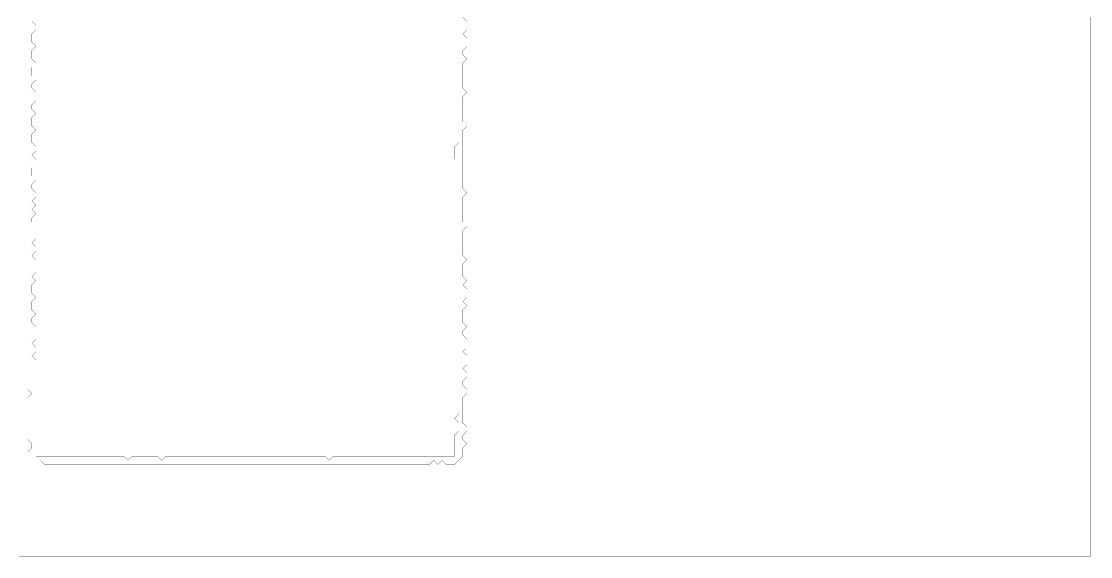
# Model space of a CAD drawing. Header units: metres. Extents: x 0 to 4998, y -4998 to 0.
# Drawn here: x 2499 to 4998, y -4998 to -3746 of the extents above; entities that cross this region are included whole.
import ezdxf

# ---------------------------------------------------------------- set-up
doc = ezdxf.new("R2010")
doc.units = ezdxf.units.M
doc.layers.add('conductor', color=1, linetype='Continuous')
doc.layers.add('substrate', color=5, linetype='Continuous')

msp = doc.modelspace()

# ---------------------------------------------------------------- linework, layer by layer
at = {"layer": 'conductor', "const_width": 0.5}
msp.add_lwpolyline([(2533.34375, -3736.4375), (2523.5625, -3746.21875), (2533.34375, -3756), (2533.34375, -3765.78125), (2523.5625, -3775.5625), (2523.5625, -3785.34375), (2523.5625, -3795.125), (2533.34375, -3804.90625), (2523.5625, -3814.6875), (2523.5625, -3824.46875), (2523.5625, -3834.25), (2533.34375, -3844.03125), (2523.5625, -3853.8125), (2523.5625, -3863.59375), (2523.5625, -3873.375), (2533.34375, -3883.15625), (2523.5625, -3892.9375), (2523.5625, -3902.71875), (2533.34375, -3912.5), (2533.34375, -3922.28125), (2533.34375, -3932.0625), (2523.5625, -3941.84375), (2523.5625, -3951.625), (2533.34375, -3961.40625), (2523.5625, -3971.1875), (2523.5625, -3980.96875), (2523.5625, -3990.75), (2533.34375, -4000.53125), (2523.5625, -4010.3125), (2523.5625, -4020.09375), (2523.5625, -4029.875), (2533.34375, -4039.65625), (2533.34375, -4049.4375), (2523.5625, -4059.21875), (2533.34375, -4069), (2533.34375, -4078.78125), (2523.5625, -4088.5625), (2523.5625, -4098.34375), (2523.5625, -4108.125), (2533.34375, -4117.90625), (2523.5625, -4127.6875), (2523.5625, -4137.46875), (2533.34375, -4147.25), (2533.34375, -4157.03125), (2523.5625, -4166.8125), (2533.34375, -4176.59375), (2523.5625, -4186.375), (2533.34375, -4196.15625), (2523.5625, -4205.9375), (2523.5625, -4215.71875), (2533.34375, -4225.5), (2533.34375, -4235.28125), (2533.34375, -4245.0625), (2533.34375, -4254.84375), (2523.5625, -4264.625), (2533.34375, -4274.40625), (2533.34375, -4284.1875), (2523.5625, -4293.96875), (2533.34375, -4303.75), (2533.34375, -4313.53125), (2533.34375, -4323.3125), (2533.34375, -4333.09375), (2523.5625, -4342.875), (2533.34375, -4352.65625), (2523.5625, -4362.4375), (2523.5625, -4372.21875), (2523.5625, -4382), (2533.34375, -4391.78125), (2523.5625, -4401.5625), (2523.5625, -4411.34375), (2523.5625, -4421.125), (2533.34375, -4430.90625), (2523.5625, -4440.6875), (2523.5625, -4450.46875), (2533.34375, -4460.25), (2533.34375, -4470.03125), (2533.34375, -4479.8125), (2533.34375, -4489.59375), (2523.5625, -4499.375), (2533.34375, -4509.15625), (2533.34375, -4518.9375), (2523.5625, -4528.71875), (2533.34375, -4538.5), (2533.34375, -4548.28125), (2533.34375, -4558.0625), (2533.34375, -4567.84375), (2533.34375, -4577.625), (2533.34375, -4587.40625), (2533.34375, -4597.1875), (2533.34375, -4606.96875), (2533.34375, -4616.75), (2533.34375, -4626.53125), (2533.34375, -4636.3125), (2533.34375, -4646.09375), (2533.34375, -4655.875), (2533.34375, -4665.65625), (2533.34375, -4675.4375), (2533.34375, -4685.21875), (2533.34375, -4695), (2533.34375, -4704.78125), (2533.34375, -4714.5625), (2533.34375, -4724.34375), (2533.34375, -4734.125), (2533.34375, -4743.90625), (2533.34375, -4753.6875), (2533.34375, -4763.46875), (2543.125, -4763.46875), (2552.90625, -4763.46875), (2562.6875, -4763.46875), (2572.46875, -4763.46875), (2582.25, -4763.46875), (2592.03125, -4763.46875), (2601.8125, -4763.46875), (2611.59375, -4763.46875), (2621.375, -4763.46875), (2631.15625, -4763.46875), (2640.9375, -4763.46875), (2650.71875, -4763.46875), (2660.5, -4763.46875), (2670.28125, -4763.46875), (2680.0625, -4763.46875), (2689.84375, -4763.46875), (2699.625, -4763.46875), (2709.40625, -4763.46875), (2719.1875, -4763.46875), (2728.96875, -4763.46875), (2738.75, -4763.46875), (2748.53125, -4773.25), (2758.3125, -4763.46875), (2768.09375, -4763.46875), (2777.875, -4763.46875), (2787.65625, -4763.46875), (2797.4375, -4763.46875), (2807.21875, -4763.46875), (2817, -4763.46875), (2826.78125, -4773.25), (2836.5625, -4763.46875), (2846.34375, -4763.46875), (2856.125, -4763.46875), (2865.90625, -4763.46875), (2875.6875, -4763.46875), (2885.46875, -4763.46875), (2895.25, -4763.46875), (2905.03125, -4763.46875), (2914.8125, -4763.46875), (2924.59375, -4763.46875), (2934.375, -4763.46875), (2944.15625, -4763.46875), (2953.9375, -4763.46875), (2963.71875, -4763.46875), (2973.5, -4763.46875), (2983.28125, -4763.46875), (2993.0625, -4763.46875), (3002.84375, -4763.46875), (3012.625, -4763.46875), (3022.40625, -4763.46875), (3032.1875, -4763.46875), (3041.96875, -4763.46875), (3051.75, -4763.46875), (3061.53125, -4763.46875), (3071.3125, -4763.46875), (3081.09375, -4763.46875), (3090.875, -4763.46875), (3100.65625, -4763.46875), (3110.4375, -4763.46875), (3120.21875, -4763.46875), (3130, -4763.46875), (3139.78125, -4763.46875), (3149.5625, -4763.46875), (3159.34375, -4763.46875), (3169.125, -4763.46875), (3178.90625, -4763.46875), (3188.6875, -4763.46875), (3198.46875, -4763.46875), (3208.25, -4763.46875), (3218.03125, -4773.25), (3227.8125, -4763.46875), (3237.59375, -4763.46875), (3247.375, -4763.46875), (3257.15625, -4763.46875), (3266.9375, -4763.46875), (3276.71875, -4763.46875), (3286.5, -4763.46875), (3296.28125, -4763.46875), (3306.0625, -4763.46875), (3315.84375, -4763.46875), (3325.625, -4763.46875), (3335.40625, -4763.46875), (3345.1875, -4763.46875), (3354.96875, -4763.46875), (3364.75, -4763.46875), (3374.53125, -4763.46875), (3384.3125, -4763.46875), (3394.09375, -4763.46875), (3403.875, -4763.46875), (3413.65625, -4763.46875), (3423.4375, -4763.46875), (3433.21875, -4763.46875), (3443, -4763.46875), (3452.78125, -4763.46875), (3462.5625, -4763.46875), (3472.34375, -4763.46875), (3482.125, -4763.46875), (3491.90625, -4763.46875), (3501.6875, -4763.46875), (3511.46875, -4763.46875), (3511.46875, -4753.6875), (3511.46875, -4743.90625), (3511.46875, -4734.125), (3511.46875, -4724.34375), (3511.46875, -4714.5625), (3521.25, -4704.78125), (3521.25, -4695), (3521.25, -4685.21875), (3511.46875, -4675.4375), (3521.25, -4665.65625), (3521.25, -4655.875), (3521.25, -4646.09375), (3521.25, -4636.3125), (3521.25, -4626.53125), (3521.25, -4616.75), (3521.25, -4606.96875), (3521.25, -4597.1875), (3521.25, -4587.40625), (3521.25, -4577.625), (3521.25, -4567.84375), (3521.25, -4558.0625), (3521.25, -4548.28125), (3521.25, -4538.5), (3521.25, -4528.71875), (3521.25, -4518.9375), (3521.25, -4509.15625), (3521.25, -4499.375), (3521.25, -4489.59375), (3521.25, -4479.8125), (3521.25, -4470.03125), (3521.25, -4460.25), (3521.25, -4450.46875), (3521.25, -4440.6875), (3521.25, -4430.90625), (3521.25, -4421.125), (3521.25, -4411.34375), (3521.25, -4401.5625), (3521.25, -4391.78125), (3521.25, -4382), (3521.25, -4372.21875), (3521.25, -4362.4375), (3521.25, -4352.65625), (3521.25, -4342.875), (3521.25, -4333.09375), (3521.25, -4323.3125), (3521.25, -4313.53125), (3521.25, -4303.75), (3521.25, -4293.96875), (3521.25, -4284.1875), (3521.25, -4274.40625), (3521.25, -4264.625), (3521.25, -4254.84375), (3521.25, -4245.0625), (3521.25, -4235.28125), (3521.25, -4225.5), (3521.25, -4215.71875), (3521.25, -4205.9375), (3521.25, -4196.15625), (3521.25, -4186.375), (3521.25, -4176.59375), (3521.25, -4166.8125), (3521.25, -4157.03125), (3521.25, -4147.25), (3521.25, -4137.46875), (3521.25, -4127.6875), (3521.25, -4117.90625), (3521.25, -4108.125), (3521.25, -4098.34375), (3521.25, -4088.5625), (3521.25, -4078.78125), (3511.46875, -4069), (3511.46875, -4059.21875), (3511.46875, -4049.4375), (3511.46875, -4039.65625), (3521.25, -4029.875), (3521.25, -4020.09375), (3521.25, -4010.3125), (3521.25, -4000.53125), (3521.25, -3990.75), (3521.25, -3980.96875), (3521.25, -3971.1875), (3521.25, -3961.40625), (3521.25, -3951.625), (3521.25, -3941.84375), (3521.25, -3932.0625), (3521.25, -3922.28125), (3521.25, -3912.5), (3521.25, -3902.71875), (3521.25, -3892.9375), (3521.25, -3883.15625), (3521.25, -3873.375), (3521.25, -3863.59375), (3521.25, -3853.8125), (3521.25, -3844.03125), (3521.25, -3834.25), (3521.25, -3824.46875), (3521.25, -3814.6875), (3521.25, -3804.90625), (3521.25, -3795.125), (3521.25, -3785.34375), (3521.25, -3775.5625), (3521.25, -3765.78125), (3521.25, -3756), (3521.25, -3746.21875), (3521.25, -3736.4375)], dxfattribs=at)
at = {"layer": 'substrate', "const_width": 0.5}
for points in [[(2494.21875, -4998.21875), (2504, -4998.21875), (2513.78125, -4998.21875), (2523.5625, -4998.21875), (2533.34375, -4998.21875), (2543.125, -4998.21875), (2552.90625, -4998.21875), (2562.6875, -4998.21875), (2572.46875, -4998.21875), (2582.25, -4998.21875), (2592.03125, -4998.21875), (2601.8125, -4998.21875), (2611.59375, -4998.21875), (2621.375, -4998.21875), (2631.15625, -4998.21875), (2640.9375, -4998.21875), (2650.71875, -4998.21875), (2660.5, -4998.21875), (2670.28125, -4998.21875), (2680.0625, -4998.21875), (2689.84375, -4998.21875), (2699.625, -4998.21875), (2709.40625, -4998.21875), (2719.1875, -4998.21875), (2728.96875, -4998.21875), (2738.75, -4998.21875), (2748.53125, -4998.21875), (2758.3125, -4998.21875), (2768.09375, -4998.21875), (2777.875, -4998.21875), (2787.65625, -4998.21875), (2797.4375, -4998.21875), (2807.21875, -4998.21875), (2817, -4998.21875), (2826.78125, -4998.21875), (2836.5625, -4998.21875), (2846.34375, -4998.21875), (2856.125, -4998.21875), (2865.90625, -4998.21875), (2875.6875, -4998.21875), (2885.46875, -4998.21875), (2895.25, -4998.21875), (2905.03125, -4998.21875), (2914.8125, -4998.21875), (2924.59375, -4998.21875), (2934.375, -4998.21875), (2944.15625, -4998.21875), (2953.9375, -4998.21875), (2963.71875, -4998.21875), (2973.5, -4998.21875), (2983.28125, -4998.21875), (2993.0625, -4998.21875), (3002.84375, -4998.21875), (3012.625, -4998.21875), (3022.40625, -4998.21875), (3032.1875, -4998.21875), (3041.96875, -4998.21875), (3051.75, -4998.21875), (3061.53125, -4998.21875), (3071.3125, -4998.21875), (3081.09375, -4998.21875), (3090.875, -4998.21875), (3100.65625, -4998.21875), (3110.4375, -4998.21875), (3120.21875, -4998.21875), (3130, -4998.21875), (3139.78125, -4998.21875), (3149.5625, -4998.21875), (3159.34375, -4998.21875), (3169.125, -4998.21875), (3178.90625, -4998.21875), (3188.6875, -4998.21875), (3198.46875, -4998.21875), (3208.25, -4998.21875), (3218.03125, -4998.21875), (3227.8125, -4998.21875), (3237.59375, -4998.21875), (3247.375, -4998.21875), (3257.15625, -4998.21875), (3266.9375, -4998.21875), (3276.71875, -4998.21875), (3286.5, -4998.21875), (3296.28125, -4998.21875), (3306.0625, -4998.21875), (3315.84375, -4998.21875), (3325.625, -4998.21875), (3335.40625, -4998.21875), (3345.1875, -4998.21875), (3354.96875, -4998.21875), (3364.75, -4998.21875), (3374.53125, -4998.21875), (3384.3125, -4998.21875), (3394.09375, -4998.21875), (3403.875, -4998.21875), (3413.65625, -4998.21875), (3423.4375, -4998.21875), (3433.21875, -4998.21875), (3443, -4998.21875), (3452.78125, -4998.21875), (3462.5625, -4998.21875), (3472.34375, -4998.21875), (3482.125, -4998.21875), (3491.90625, -4998.21875), (3501.6875, -4998.21875), (3511.46875, -4998.21875), (3521.25, -4998.21875), (3531.03125, -4998.21875), (3540.8125, -4998.21875), (3550.59375, -4998.21875), (3560.375, -4998.21875), (3570.15625, -4998.21875), (3579.9375, -4998.21875), (3589.71875, -4998.21875), (3599.5, -4998.21875), (3609.28125, -4998.21875), (3619.0625, -4998.21875), (3628.84375, -4998.21875), (3638.625, -4998.21875), (3648.40625, -4998.21875), (3658.1875, -4998.21875), (3667.96875, -4998.21875), (3677.75, -4998.21875), (3687.53125, -4998.21875), (3697.3125, -4998.21875), (3707.09375, -4998.21875), (3716.875, -4998.21875), (3726.65625, -4998.21875), (3736.4375, -4998.21875), (3746.21875, -4998.21875), (3756, -4998.21875), (3765.78125, -4998.21875), (3775.5625, -4998.21875), (3785.34375, -4998.21875), (3795.125, -4998.21875), (3804.90625, -4998.21875), (3814.6875, -4998.21875), (3824.46875, -4998.21875), (3834.25, -4998.21875), (3844.03125, -4998.21875), (3853.8125, -4998.21875), (3863.59375, -4998.21875), (3873.375, -4998.21875), (3883.15625, -4998.21875), (3892.9375, -4998.21875), (3902.71875, -4998.21875), (3912.5, -4998.21875), (3922.28125, -4998.21875), (3932.0625, -4998.21875), (3941.84375, -4998.21875), (3951.625, -4998.21875), (3961.40625, -4998.21875), (3971.1875, -4998.21875), (3980.96875, -4998.21875), (3990.75, -4998.21875), (4000.53125, -4998.21875), (4010.3125, -4998.21875), (4020.09375, -4998.21875), (4029.875, -4998.21875), (4039.65625, -4998.21875), (4049.4375, -4998.21875), (4059.21875, -4998.21875), (4069, -4998.21875), (4078.78125, -4998.21875), (4088.5625, -4998.21875), (4098.34375, -4998.21875), (4108.125, -4998.21875), (4117.90625, -4998.21875), (4127.6875, -4998.21875), (4137.46875, -4998.21875), (4147.25, -4998.21875), (4157.03125, -4998.21875), (4166.8125, -4998.21875), (4176.59375, -4998.21875), (4186.375, -4998.21875), (4196.15625, -4998.21875), (4205.9375, -4998.21875), (4215.71875, -4998.21875), (4225.5, -4998.21875), (4235.28125, -4998.21875), (4245.0625, -4998.21875), (4254.84375, -4998.21875), (4264.625, -4998.21875), (4274.40625, -4998.21875), (4284.1875, -4998.21875), (4293.96875, -4998.21875), (4303.75, -4998.21875), (4313.53125, -4998.21875), (4323.3125, -4998.21875), (4333.09375, -4998.21875), (4342.875, -4998.21875), (4352.65625, -4998.21875), (4362.4375, -4998.21875), (4372.21875, -4998.21875), (4382, -4998.21875), (4391.78125, -4998.21875), (4401.5625, -4998.21875), (4411.34375, -4998.21875), (4421.125, -4998.21875), (4430.90625, -4998.21875), (4440.6875, -4998.21875), (4450.46875, -4998.21875), (4460.25, -4998.21875), (4470.03125, -4998.21875), (4479.8125, -4998.21875), (4489.59375, -4998.21875), (4499.375, -4998.21875), (4509.15625, -4998.21875), (4518.9375, -4998.21875), (4528.71875, -4998.21875), (4538.5, -4998.21875), (4548.28125, -4998.21875), (4558.0625, -4998.21875), (4567.84375, -4998.21875), (4577.625, -4998.21875), (4587.40625, -4998.21875), (4597.1875, -4998.21875), (4606.96875, -4998.21875), (4616.75, -4998.21875), (4626.53125, -4998.21875), (4636.3125, -4998.21875), (4646.09375, -4998.21875), (4655.875, -4998.21875), (4665.65625, -4998.21875), (4675.4375, -4998.21875), (4685.21875, -4998.21875), (4695, -4998.21875), (4704.78125, -4998.21875), (4714.5625, -4998.21875), (4724.34375, -4998.21875), (4734.125, -4998.21875), (4743.90625, -4998.21875), (4753.6875, -4998.21875), (4763.46875, -4998.21875), (4773.25, -4998.21875), (4783.03125, -4998.21875), (4792.8125, -4998.21875), (4802.59375, -4998.21875), (4812.375, -4998.21875), (4822.15625, -4998.21875), (4831.9375, -4998.21875), (4841.71875, -4998.21875), (4851.5, -4998.21875), (4861.28125, -4998.21875), (4871.0625, -4998.21875), (4880.84375, -4998.21875), (4890.625, -4998.21875), (4900.40625, -4998.21875), (4910.1875, -4998.21875), (4919.96875, -4998.21875), (4929.75, -4998.21875), (4939.53125, -4998.21875), (4949.3125, -4998.21875), (4959.09375, -4998.21875), (4968.875, -4998.21875), (4978.65625, -4998.21875), (4988.4375, -4998.21875), (4998.21875, -4998.21875), (4998.21875, -4988.4375), (4998.21875, -4978.65625), (4998.21875, -4968.875), (4998.21875, -4959.09375), (4998.21875, -4949.3125), (4998.21875, -4939.53125), (4998.21875, -4929.75), (4998.21875, -4919.96875), (4998.21875, -4910.1875), (4998.21875, -4900.40625), (4998.21875, -4890.625), (4998.21875, -4880.84375), (4998.21875, -4871.0625), (4998.21875, -4861.28125), (4998.21875, -4851.5), (4998.21875, -4841.71875), (4998.21875, -4831.9375), (4998.21875, -4822.15625), (4998.21875, -4812.375), (4998.21875, -4802.59375), (4998.21875, -4792.8125), (4998.21875, -4783.03125), (4998.21875, -4773.25), (4998.21875, -4763.46875), (4998.21875, -4753.6875), (4998.21875, -4743.90625), (4998.21875, -4734.125), (4998.21875, -4724.34375), (4998.21875, -4714.5625), (4998.21875, -4704.78125), (4998.21875, -4695), (4998.21875, -4685.21875), (4998.21875, -4675.4375), (4998.21875, -4665.65625), (4998.21875, -4655.875), (4998.21875, -4646.09375), (4998.21875, -4636.3125), (4998.21875, -4626.53125), (4998.21875, -4616.75), (4998.21875, -4606.96875), (4998.21875, -4597.1875), (4998.21875, -4587.40625), (4998.21875, -4577.625), (4998.21875, -4567.84375), (4998.21875, -4558.0625), (4998.21875, -4548.28125), (4998.21875, -4538.5), (4998.21875, -4528.71875), (4998.21875, -4518.9375), (4998.21875, -4509.15625), (4998.21875, -4499.375), (4998.21875, -4489.59375), (4998.21875, -4479.8125), (4998.21875, -4470.03125), (4998.21875, -4460.25), (4998.21875, -4450.46875), (4998.21875, -4440.6875), (4998.21875, -4430.90625), (4998.21875, -4421.125), (4998.21875, -4411.34375), (4998.21875, -4401.5625), (4998.21875, -4391.78125), (4998.21875, -4382), (4998.21875, -4372.21875), (4998.21875, -4362.4375), (4998.21875, -4352.65625), (4998.21875, -4342.875), (4998.21875, -4333.09375), (4998.21875, -4323.3125), (4998.21875, -4313.53125), (4998.21875, -4303.75), (4998.21875, -4293.96875), (4998.21875, -4284.1875), (4998.21875, -4274.40625), (4998.21875, -4264.625), (4998.21875, -4254.84375), (4998.21875, -4245.0625), (4998.21875, -4235.28125), (4998.21875, -4225.5), (4998.21875, -4215.71875), (4998.21875, -4205.9375), (4998.21875, -4196.15625), (4998.21875, -4186.375), (4998.21875, -4176.59375), (4998.21875, -4166.8125), (4998.21875, -4157.03125), (4998.21875, -4147.25), (4998.21875, -4137.46875), (4998.21875, -4127.6875), (4998.21875, -4117.90625), (4998.21875, -4108.125), (4998.21875, -4098.34375), (4998.21875, -4088.5625), (4998.21875, -4078.78125), (4998.21875, -4069), (4998.21875, -4059.21875), (4998.21875, -4049.4375), (4998.21875, -4039.65625), (4998.21875, -4029.875), (4998.21875, -4020.09375), (4998.21875, -4010.3125), (4998.21875, -4000.53125), (4998.21875, -3990.75), (4998.21875, -3980.96875), (4998.21875, -3971.1875), (4998.21875, -3961.40625), (4998.21875, -3951.625), (4998.21875, -3941.84375), (4998.21875, -3932.0625), (4998.21875, -3922.28125), (4998.21875, -3912.5), (4998.21875, -3902.71875), (4998.21875, -3892.9375), (4998.21875, -3883.15625), (4998.21875, -3873.375), (4998.21875, -3863.59375), (4998.21875, -3853.8125), (4998.21875, -3844.03125), (4998.21875, -3834.25), (4998.21875, -3824.46875), (4998.21875, -3814.6875), (4998.21875, -3804.90625), (4998.21875, -3795.125), (4998.21875, -3785.34375), (4998.21875, -3775.5625), (4998.21875, -3765.78125), (4998.21875, -3756), (4998.21875, -3746.21875), (4998.21875, -3736.4375)], [(3531.03125, -3736.4375), (3540.8125, -3746.21875), (3540.8125, -3756), (3540.8125, -3765.78125), (3531.03125, -3775.5625), (3540.8125, -3785.34375), (3540.8125, -3795.125), (3540.8125, -3804.90625), (3531.03125, -3814.6875), (3531.03125, -3824.46875), (3540.8125, -3834.25), (3531.03125, -3844.03125), (3531.03125, -3853.8125), (3531.03125, -3863.59375), (3531.03125, -3873.375), (3531.03125, -3883.15625), (3531.03125, -3892.9375), (3531.03125, -3902.71875), (3540.8125, -3912.5), (3531.03125, -3922.28125), (3531.03125, -3932.0625), (3531.03125, -3941.84375), (3531.03125, -3951.625), (3531.03125, -3961.40625), (3531.03125, -3971.1875), (3531.03125, -3980.96875), (3540.8125, -3990.75), (3531.03125, -4000.53125), (3531.03125, -4010.3125), (3531.03125, -4020.09375), (3531.03125, -4029.875), (3531.03125, -4039.65625), (3531.03125, -4049.4375), (3531.03125, -4059.21875), (3531.03125, -4069), (3531.03125, -4078.78125), (3531.03125, -4088.5625), (3531.03125, -4098.34375), (3531.03125, -4108.125), (3531.03125, -4117.90625), (3531.03125, -4127.6875), (3531.03125, -4137.46875), (3540.8125, -4147.25), (3531.03125, -4157.03125), (3531.03125, -4166.8125), (3531.03125, -4176.59375), (3531.03125, -4186.375), (3531.03125, -4196.15625), (3531.03125, -4205.9375), (3531.03125, -4215.71875), (3540.8125, -4225.5), (3531.03125, -4235.28125), (3531.03125, -4245.0625), (3531.03125, -4254.84375), (3531.03125, -4264.625), (3531.03125, -4274.40625), (3531.03125, -4284.1875), (3531.03125, -4293.96875), (3540.8125, -4303.75), (3531.03125, -4313.53125), (3531.03125, -4323.3125), (3531.03125, -4333.09375), (3531.03125, -4342.875), (3540.8125, -4352.65625), (3531.03125, -4362.4375), (3540.8125, -4372.21875), (3540.8125, -4382), (3540.8125, -4391.78125), (3531.03125, -4401.5625), (3540.8125, -4411.34375), (3531.03125, -4421.125), (3531.03125, -4430.90625), (3531.03125, -4440.6875), (3531.03125, -4450.46875), (3540.8125, -4460.25), (3531.03125, -4470.03125), (3531.03125, -4479.8125), (3540.8125, -4489.59375), (3540.8125, -4499.375), (3540.8125, -4509.15625), (3531.03125, -4518.9375), (3540.8125, -4528.71875), (3540.8125, -4538.5), (3540.8125, -4548.28125), (3531.03125, -4558.0625), (3540.8125, -4567.84375), (3540.8125, -4577.625), (3531.03125, -4587.40625), (3531.03125, -4597.1875), (3540.8125, -4606.96875), (3540.8125, -4616.75), (3531.03125, -4626.53125), (3531.03125, -4636.3125), (3531.03125, -4646.09375), (3531.03125, -4655.875), (3531.03125, -4665.65625), (3531.03125, -4675.4375), (3531.03125, -4685.21875), (3540.8125, -4695), (3540.8125, -4704.78125), (3531.03125, -4714.5625), (3531.03125, -4724.34375), (3540.8125, -4734.125), (3531.03125, -4743.90625), (3531.03125, -4753.6875), (3531.03125, -4763.46875), (3521.25, -4773.25), (3511.46875, -4783.03125), (3501.6875, -4783.03125), (3491.90625, -4783.03125), (3482.125, -4773.25), (3472.34375, -4783.03125), (3462.5625, -4773.25), (3452.78125, -4783.03125), (3443, -4783.03125), (3433.21875, -4783.03125), (3423.4375, -4783.03125), (3413.65625, -4783.03125), (3403.875, -4783.03125), (3394.09375, -4783.03125), (3384.3125, -4783.03125), (3374.53125, -4783.03125), (3364.75, -4783.03125), (3354.96875, -4783.03125), (3345.1875, -4783.03125), (3335.40625, -4783.03125), (3325.625, -4783.03125), (3315.84375, -4783.03125), (3306.0625, -4783.03125), (3296.28125, -4783.03125), (3286.5, -4783.03125), (3276.71875, -4783.03125), (3266.9375, -4783.03125), (3257.15625, -4783.03125), (3247.375, -4783.03125), (3237.59375, -4783.03125), (3227.8125, -4783.03125), (3218.03125, -4783.03125), (3208.25, -4783.03125), (3198.46875, -4783.03125), (3188.6875, -4783.03125), (3178.90625, -4783.03125), (3169.125, -4783.03125), (3159.34375, -4783.03125), (3149.5625, -4783.03125), (3139.78125, -4783.03125), (3130, -4783.03125), (3120.21875, -4783.03125), (3110.4375, -4783.03125), (3100.65625, -4783.03125), (3090.875, -4783.03125), (3081.09375, -4783.03125), (3071.3125, -4783.03125), (3061.53125, -4783.03125), (3051.75, -4783.03125), (3041.96875, -4783.03125), (3032.1875, -4783.03125), (3022.40625, -4783.03125), (3012.625, -4783.03125), (3002.84375, -4783.03125), (2993.0625, -4783.03125), (2983.28125, -4783.03125), (2973.5, -4783.03125), (2963.71875, -4783.03125), (2953.9375, -4783.03125), (2944.15625, -4783.03125), (2934.375, -4783.03125), (2924.59375, -4783.03125), (2914.8125, -4783.03125), (2905.03125, -4783.03125), (2895.25, -4783.03125), (2885.46875, -4783.03125), (2875.6875, -4783.03125), (2865.90625, -4783.03125), (2856.125, -4783.03125), (2846.34375, -4783.03125), (2836.5625, -4783.03125), (2826.78125, -4783.03125), (2817, -4783.03125), (2807.21875, -4783.03125), (2797.4375, -4783.03125), (2787.65625, -4783.03125), (2777.875, -4783.03125), (2768.09375, -4783.03125), (2758.3125, -4783.03125), (2748.53125, -4783.03125), (2738.75, -4783.03125), (2728.96875, -4783.03125), (2719.1875, -4783.03125), (2709.40625, -4783.03125), (2699.625, -4783.03125), (2689.84375, -4783.03125), (2680.0625, -4783.03125), (2670.28125, -4783.03125), (2660.5, -4783.03125), (2650.71875, -4783.03125), (2640.9375, -4783.03125), (2631.15625, -4783.03125), (2621.375, -4783.03125), (2611.59375, -4783.03125), (2601.8125, -4783.03125), (2592.03125, -4783.03125), (2582.25, -4783.03125), (2572.46875, -4783.03125), (2562.6875, -4783.03125), (2552.90625, -4783.03125), (2543.125, -4773.25), (2533.34375, -4773.25), (2523.5625, -4773.25), (2513.78125, -4763.46875), (2513.78125, -4753.6875), (2523.5625, -4743.90625), (2523.5625, -4734.125), (2513.78125, -4724.34375), (2513.78125, -4714.5625), (2513.78125, -4704.78125), (2513.78125, -4695), (2513.78125, -4685.21875), (2513.78125, -4675.4375), (2513.78125, -4665.65625), (2513.78125, -4655.875), (2513.78125, -4646.09375), (2513.78125, -4636.3125), (2513.78125, -4626.53125), (2523.5625, -4616.75), (2513.78125, -4606.96875), (2513.78125, -4597.1875), (2513.78125, -4587.40625), (2513.78125, -4577.625), (2513.78125, -4567.84375), (2513.78125, -4558.0625), (2513.78125, -4548.28125), (2513.78125, -4538.5), (2513.78125, -4528.71875), (2513.78125, -4518.9375), (2513.78125, -4509.15625), (2513.78125, -4499.375), (2513.78125, -4489.59375), (2513.78125, -4479.8125), (2513.78125, -4470.03125), (2513.78125, -4460.25), (2513.78125, -4450.46875), (2513.78125, -4440.6875), (2513.78125, -4430.90625), (2513.78125, -4421.125), (2513.78125, -4411.34375), (2513.78125, -4401.5625), (2513.78125, -4391.78125), (2513.78125, -4382), (2513.78125, -4372.21875), (2513.78125, -4362.4375), (2513.78125, -4352.65625), (2513.78125, -4342.875), (2513.78125, -4333.09375), (2513.78125, -4323.3125), (2513.78125, -4313.53125), (2513.78125, -4303.75), (2513.78125, -4293.96875), (2513.78125, -4284.1875), (2513.78125, -4274.40625), (2513.78125, -4264.625), (2513.78125, -4254.84375), (2513.78125, -4245.0625), (2513.78125, -4235.28125), (2513.78125, -4225.5), (2513.78125, -4215.71875), (2513.78125, -4205.9375), (2513.78125, -4196.15625), (2513.78125, -4186.375), (2513.78125, -4176.59375), (2513.78125, -4166.8125), (2513.78125, -4157.03125), (2513.78125, -4147.25), (2513.78125, -4137.46875), (2513.78125, -4127.6875), (2513.78125, -4117.90625), (2513.78125, -4108.125), (2513.78125, -4098.34375), (2513.78125, -4088.5625), (2513.78125, -4078.78125), (2513.78125, -4069), (2513.78125, -4059.21875), (2513.78125, -4049.4375), (2513.78125, -4039.65625), (2513.78125, -4029.875), (2513.78125, -4020.09375), (2513.78125, -4010.3125), (2513.78125, -4000.53125), (2513.78125, -3990.75), (2513.78125, -3980.96875), (2513.78125, -3971.1875), (2513.78125, -3961.40625), (2513.78125, -3951.625), (2513.78125, -3941.84375), (2513.78125, -3932.0625), (2513.78125, -3922.28125), (2513.78125, -3912.5), (2513.78125, -3902.71875), (2513.78125, -3892.9375), (2513.78125, -3883.15625), (2513.78125, -3873.375), (2513.78125, -3863.59375), (2513.78125, -3853.8125), (2513.78125, -3844.03125), (2513.78125, -3834.25), (2513.78125, -3824.46875), (2513.78125, -3814.6875), (2513.78125, -3804.90625), (2513.78125, -3795.125), (2513.78125, -3785.34375), (2513.78125, -3775.5625), (2513.78125, -3765.78125), (2513.78125, -3756), (2513.78125, -3746.21875), (2513.78125, -3736.4375)]]:
    msp.add_lwpolyline(points, dxfattribs=at)

doc.saveas('drawing.dxf')
